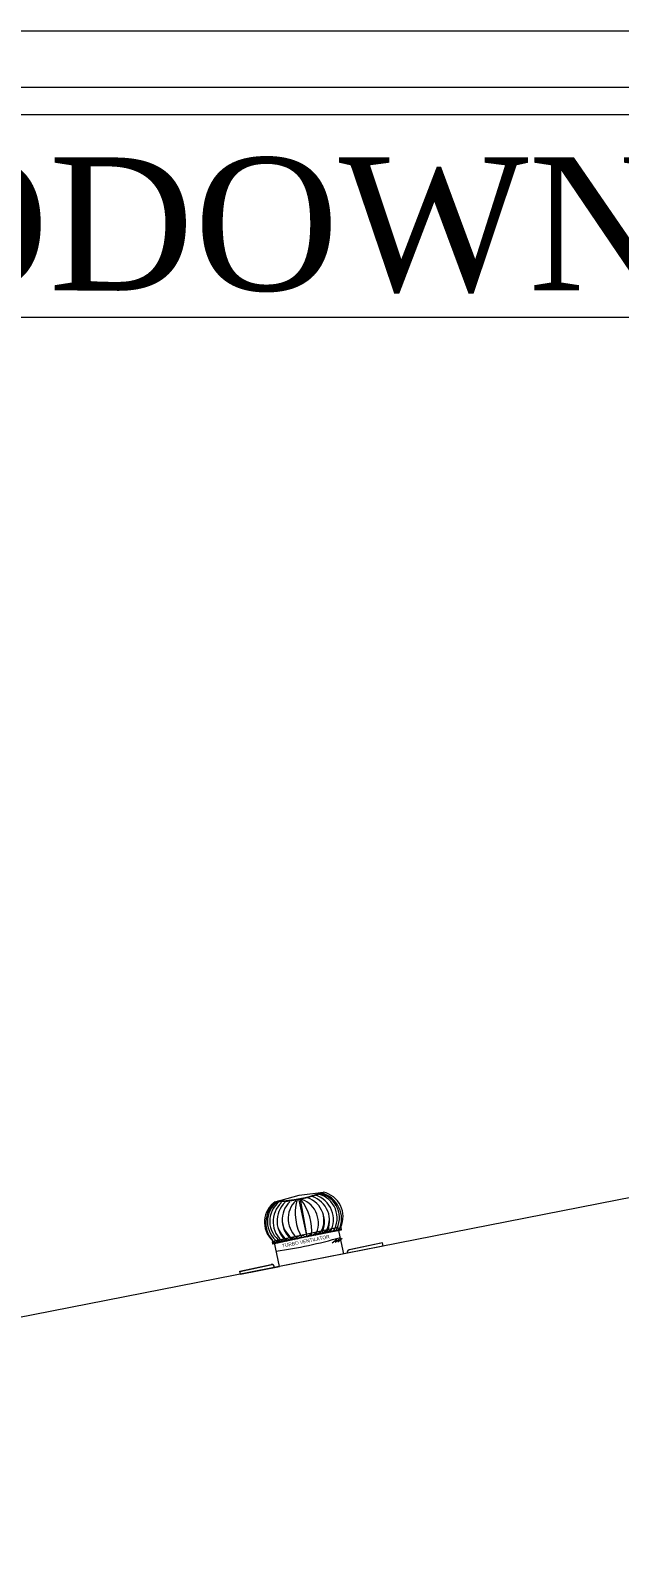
# Model space of a CAD drawing. Header units: metres. Extents: x 1610 to 5629, y 732 to 3974.
# Drawn here: x 1776.93 to 1779.85, y 901.99 to 909.58 of the extents above; entities that cross this region are included whole.
import ezdxf

# ---------------------------------------------------------------- set-up
doc = ezdxf.new("R2010")
doc.units = ezdxf.units.M
doc.header["$MEASUREMENT"] = 0
doc.layers.get('0').update_dxf_attribs({"lineweight": 0})
doc.styles.add('Isa-', font='times.ttf')
doc.styles.add('ROMAND', font='swissc.ttf')

msp = doc.modelspace()

# ---------------------------------------------------------------- linework, layer by layer
at = {"color": 7}
msp.add_line((1780.5216, 903.9277), (1770.6599, 901.9914), dxfattribs=at)
at = {"color": 7, "extrusion": (-2.52747e-08, 1.28725e-07, 1)}
for p, q in [((1778.1432, 903.7854, 0), (1778.2606, 903.8182, 0)), ((1778.2597, 903.7933, 0), (1778.2989, 903.6108, 0)), ((1778.2606, 903.8182, 0), (1778.3818, 903.832, 0)), ((1778.2666, 903.7971, 0), (1778.3001, 903.6135, 0)), ((1778.4672, 903.647, 0), (1778.1307, 903.5746, 0)), ((1778.47, 903.6441, 0), (1778.1322, 903.5781, 0)), ((1778.4549, 903.6577, 0), (1778.1375, 903.5894, 0)), ((1778.3225, 903.6159, 0), (1778.3481, 903.6347, 0)), ((1778.3411, 903.6199, 0), (1778.3708, 903.6396, 0)), ((1778.3722, 903.6266, 0), (1778.3988, 903.6456, 0)), ((1778.3978, 903.6321, 0), (1778.4225, 903.6507, 0)), ((1778.4829, 903.5274), (1778.4549, 903.6577, 0)), ((1778.4669, 903.66, 0), (1778.47, 903.6441, 0)), ((1778.1555, 903.58, 0), (1778.1279, 903.5873, 0)), ((1778.1279, 903.5873, 0), (1778.1307, 903.5746, 0)), ((1778.1322, 903.5781, 0), (1778.1291, 903.594, 0)), ((1778.1641, 903.4648), (1778.1375, 903.5894, 0)), ((1778.1676, 903.5826, 0), (1778.1421, 903.5904, 0)), ((1778.1821, 903.5857, 0), (1778.1542, 903.593, 0)), ((1778.2001, 903.5896, 0), (1778.1699, 903.5964, 0)), ((1778.2208, 903.5956, 0), (1778.1935, 903.6015, 0)), ((1778.2539, 903.602, 0), (1778.2209, 903.6081, 0)), ((1778.2737, 903.6059, 0), (1778.2443, 903.6124, 0)), ((1778.2989, 903.6108, 0), (1778.2688, 903.6176, 0)), ((1778.2989, 903.6108, 0), (1778.3236, 903.6294, 0)), ((1778.6767, 903.5655), (1778.4829, 903.5274)), ((1778.6733, 903.5812, 0), (1778.5039, 903.5448, 0)), ((1778.6732, 903.5824, 0), (1778.509, 903.5471, 0)), ((1778.6768, 903.5655), (1778.6732, 903.5824, 0)), ((1777.9671, 903.4411, 0), (1778.1229, 903.4749, 0)), ((1777.9703, 903.4268), (1777.9671, 903.4411, 0)), ((1777.9675, 903.4399, 0), (1778.1284, 903.4749, 0)), ((1777.9703, 903.4268), (1778.1641, 903.4648))]:
    msp.add_line(p, q, dxfattribs=at)
at = {"color": 7, "extrusion": (-4.08961e-06, -5.94148e-07, 1)}
for p, q in [((1778.6768, 903.5655), (1777.9703, 903.4268)), ((1778.4252, 903.5822, 0), (1778.4483, 903.5995, 0)), ((1778.4398, 903.5848, 0), (1778.4605, 903.6017, 0)), ((1778.452, 903.587, 0), (1778.4747, 903.6042, 0))]:
    msp.add_line(p, q, dxfattribs=at)
at = {"color": 7, "ltscale": 2}
for points in [[(1743.0907, 909.5795), (1872.2114, 909.5795), (1872.2114, 836.4595), (1743.0907, 836.4595)], [(1743.371, 909.2992), (1871.9311, 909.2992), (1871.9311, 836.7398), (1743.371, 836.7398)], [(1743.505, 909.1651), (1871.797, 909.1651), (1871.797, 836.8738), (1743.505, 836.8738)]]:
    msp.add_lwpolyline(points, close=True, dxfattribs=at)
at = {"color": 7, "extrusion": (-2.52747e-08, 1.28725e-07, 1)}
for centre, radius, start, end in [((1778.2263, 903.6862, 0.0001), 0.1221, 125.56259, 235.0948), ((1778.2377, 903.6892, 0.0001), 0.1221, 127.74822, 235.57227), ((1778.1398, 904.436, 0.0001), 0.6506, 270.2927, 291.82891), ((1778.1398, 904.436, 0.0001), 0.6474, 271.37712, 290.74449), ((1778.3314, 903.7014, 0.0001), 0.1245, 134.49001, 233.14813), ((1778.4866, 903.7293, 0.0001), 0.2448, 165.35089, 210.31964), ((1778.0791, 903.6417, 0.0001), 0.2448, 353.96094, 38.92969), ((1778.2321, 903.68, 0.0001), 0.1245, 331.13245, 69.79058), ((1778.2601, 903.6854, 0.0001), 0.1266, 332.32051, 69.89507), ((1778.2856, 903.6909, 0.0001), 0.1266, 332.32051, 71.49208), ((1778.3031, 903.6963, 0.0001), 0.1278, 331.83267, 71.76774), ((1778.3271, 903.7044, 0.0001), 0.1221, 327.62883, 75.45289), ((1778.3387, 903.7062, 0.0001), 0.1221, 328.1063, 77.63849), ((1778.3396, 903.7007, 0.0001), 0.1314, 335.03943, 75.9292), ((1778.3566, 903.7125, 0.0001), 0.1221, 334.54503, 78.12698), ((1778.2114, 903.6841, 0.0001), 0.1221, 123.99463, 227.57659), ((1778.2277, 903.6808, 0.0001), 0.1314, 127.27191, 228.16167), ((1778.26, 903.687, 0.0001), 0.1278, 132.51284, 232.44791), ((1778.2781, 903.6893, 0.0001), 0.1266, 132.7885, 231.96007), ((1778.3037, 903.6948, 0.0001), 0.1266, 134.38551, 231.96007), ((1778.2673, 903.6941, 0.0001), 0.1169, 323.29545, 18.00845), ((1778.3167, 903.7291, 0.0001), 0.1773, 205.94171, 231.26523), ((1778.2935, 903.6997, 0.0001), 0.1169, 186.27214, 240.98514), ((1778.2341, 903.7113, 0.0001), 0.1773, 333.01536, 358.33888), ((1777.8291, 905.7929, 0.0001), 2.275, 278.05717, 286.24269), ((1778.5117, 903.5345, 0.0001), 0.0129, 101.97979, 197.35917), ((1778.1256, 903.4624, 0.0001), 0.0129, 348.23494, 102.3008)]:
    msp.add_arc(centre, radius, start, end, dxfattribs=at)

# ---------------------------------------------------------------- texts
at = {"color": 7, "extrusion": (-2.52747e-08, 1.28725e-07, 1), "style": 'ROMAND'}
msp.add_text('TURBO VENTILATOR', height=0.01732, rotation=11.3116, dxfattribs=at).set_placement((1778.179, 903.558, 0.0001))
at = {"color": 7, "insert": (1743.8604, 908.9522), "char_height": 0.65808, "width": 95.819667, "attachment_point": 1, "style": 'Isa-'}
msp.add_mtext('{\\LPLAN SHOWING THE PROPOSED CONSTRUCTION OF COMMERCIAL GODOWN BUILDING IN S.F.NO.146/2A,2B,2C, 147/3A,3B,148/5A AT THULAIYANATHAM VILLAGE, MUSIRI TALUK, TIRUCHIRAPPALLI DISTRICT. }', dxfattribs=at)

doc.saveas('drawing.dxf')
